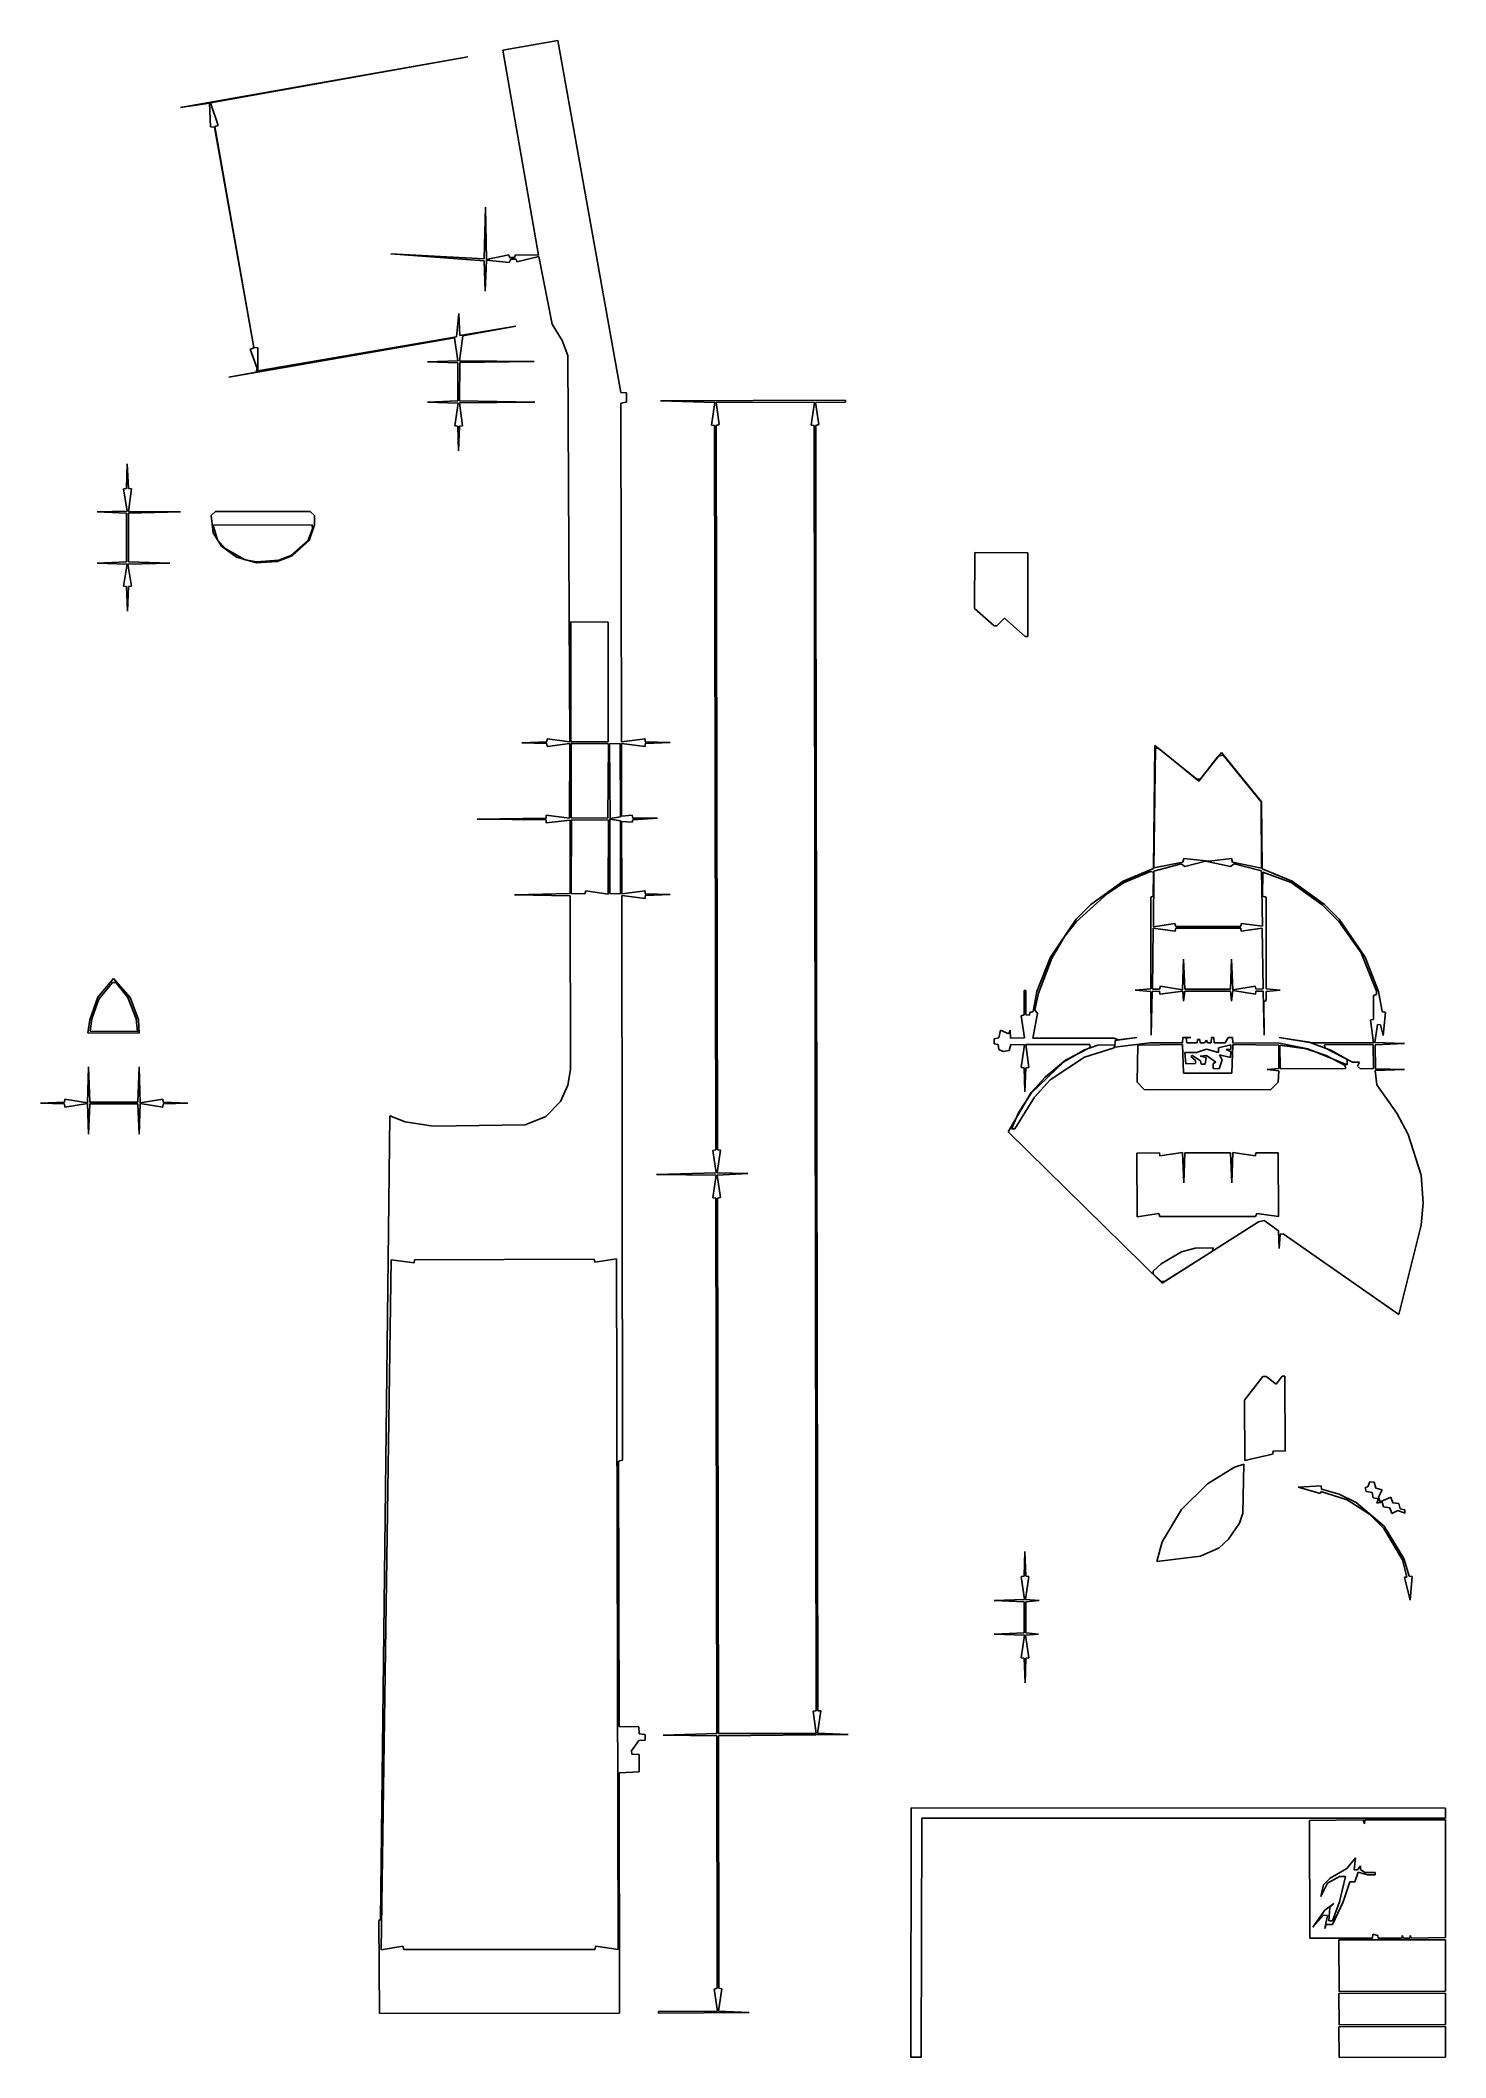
# Model space of a CAD drawing. Extents: x 21 to 199, y 9 to 265.
import ezdxf

# ---------------------------------------------------------------- set-up
doc = ezdxf.new("R2010")
doc.units = 0

msp = doc.modelspace()

# ---------------------------------------------------------------- linework, layer by layer
at = {"layer": 'BRACING'}
for p, q in [((86.4, 264.88), (79.46, 263.65)), ((79.46, 263.65), (83.95, 237.66)), ((94.4, 220.3), (86.4, 264.88)), ((77.26, 243.76), (77.09, 237.19)), ((77.39, 237.11), (77.26, 243.76)), ((77.09, 237.19), (65.28, 237.83)), ((65.28, 237.83), (77.09, 236.94)), ((80.22, 237.7), (77.39, 237.11)), ((80.31, 237.36), (80.22, 237.7)), ((81.07, 237.7), (80.94, 237.36)), ((83.95, 237.66), (81.07, 237.7)), ((77.09, 236.94), (77.22, 233.13)), ((77.22, 233.13), (77.39, 237.02)), ((77.39, 237.02), (80.26, 236.73)), ((80.26, 236.73), (80.48, 237.15)), ((80.94, 237.36), (80.31, 237.36)), ((80.48, 237.15), (81.15, 237.15)), ((81.15, 237.15), (81.24, 236.81)), ((81.24, 236.81), (83.99, 237.49)), ((83.99, 237.49), (85.68, 228.94)), ((85.68, 228.94), (86.95, 226.86)), ((86.95, 226.86), (87.67, 224.96)), ((87.67, 224.96), (87.93, 176.02)), ((95.12, 220.22), (94.4, 220.3)), ((95.12, 219.07), (95.12, 220.22)), ((94.4, 218.95), (95.12, 219.07)), ((94.49, 176.02), (94.4, 218.95)), ((122.81, 219.29), (99.4, 219.24)), ((99.4, 219.24), (106.3, 219.03)), ((106.3, 219.03), (105.88, 216.15)), ((106.47, 219.07), (118.91, 219.03)), ((106.85, 216.24), (106.47, 219.07)), ((118.91, 219.03), (118.49, 216.15)), ((119.04, 219.03), (122.81, 219.07)), ((119.46, 216.24), (119.04, 219.03)), ((122.81, 219.07), (122.81, 219.29)), ((105.88, 216.15), (106.26, 216.11)), ((106.26, 216.11), (106.43, 124.38)), ((106.47, 216.11), (106.85, 216.24)), ((106.64, 124.38), (106.47, 216.11)), ((118.49, 216.15), (118.87, 216.11)), ((118.87, 216.11), (119.13, 53.34)), ((119.08, 216.11), (119.46, 216.24)), ((119.08, 198.63), (119.08, 216.11)), ((119.34, 53.34), (119.08, 198.63)), ((85.05, 176.4), (85.01, 176.02)), ((87.93, 176.02), (85.05, 176.4)), ((97.45, 176.4), (94.49, 176.02)), ((97.49, 176.02), (97.45, 176.4)), ((85.01, 176.02), (81.87, 175.9)), ((81.87, 175.9), (85.01, 175.81)), ((85.01, 175.81), (85.05, 175.43)), ((85.05, 175.43), (87.93, 175.81)), ((87.93, 175.81), (87.88, 166.37)), ((94.49, 166.62), (94.49, 175.81)), ((94.49, 175.81), (97.45, 175.43)), ((97.45, 175.43), (97.49, 175.81)), ((100.63, 175.94), (97.49, 176.02)), ((97.49, 175.81), (100.63, 175.94)), ((84.92, 166.37), (76.2, 166.24)), ((76.2, 166.24), (84.92, 166.16)), ((84.96, 166.75), (84.92, 166.37)), ((84.92, 166.16), (84.96, 165.78)), ((87.88, 166.37), (84.96, 166.75)), ((84.96, 165.78), (87.97, 166.12)), ((87.97, 166.12), (87.97, 156.85)), ((95.84, 166.75), (94.49, 166.62)), ((95.89, 166.37), (95.84, 166.75)), ((95.84, 165.86), (95.89, 166.16)), ((95.89, 166.16), (99.02, 166.37)), ((99.02, 166.37), (95.89, 166.37)), ((94.53, 156.8), (94.49, 165.95)), ((94.49, 165.95), (95.84, 165.86)), ((87.97, 156.85), (80.94, 156.68)), ((80.94, 156.68), (87.97, 156.55)), ((87.97, 156.55), (88.01, 134.54)), ((97.45, 157.18), (94.53, 156.8)), ((94.61, 85.05), (94.53, 156.59)), ((94.53, 156.59), (97.45, 156.21)), ((97.49, 156.8), (97.45, 157.18)), ((97.45, 156.21), (97.49, 156.59)), ((100.63, 156.72), (97.49, 156.8)), ((97.49, 156.59), (100.63, 156.72)), ((88.01, 134.54), (87.67, 132.55)), ((86.74, 130.51), (84.88, 128.61)), ((87.67, 132.55), (86.74, 130.51)), ((65.15, 128.69), (63.97, 26.88)), ((67.1, 127.93), (65.15, 128.69)), ((70.65, 127.38), (67.1, 127.93)), ((84.88, 128.61), (82.3, 127.55)), ((82.3, 127.55), (70.65, 127.38)), ((106.43, 124.38), (106.04, 124.29)), ((106.04, 124.29), (106.47, 121.45)), ((106.6, 121.45), (107.02, 124.33)), ((107.02, 124.33), (106.64, 124.38)), ((106.47, 121.45), (98.89, 121.24)), ((98.89, 121.24), (106.47, 121.16)), ((106.47, 121.16), (106.04, 118.28)), ((110.45, 121.37), (106.6, 121.45)), ((106.6, 121.16), (110.45, 121.37)), ((107.02, 118.32), (106.6, 121.16)), ((106.04, 118.28), (106.43, 118.24)), ((106.43, 118.24), (106.55, 50.46)), ((106.64, 118.24), (107.02, 118.32)), ((106.76, 50.46), (106.64, 118.24)), ((94.11, 84.92), (94.61, 85.05)), ((94.19, 51.35), (94.11, 84.92)), ((96.65, 51.31), (94.19, 51.35)), ((96.73, 50.42), (96.65, 51.31)), ((119.13, 53.34), (118.75, 53.26)), ((118.75, 53.26), (119.13, 50.46)), ((119.3, 50.5), (119.72, 53.3)), ((119.72, 53.3), (119.34, 53.34)), ((95.76, 48.26), (96.69, 49.57)), ((96.69, 49.57), (97.49, 49.61)), ((97.49, 50.33), (96.73, 50.42)), ((97.49, 49.61), (97.49, 50.33)), ((106.55, 50.46), (99.74, 50.25)), ((99.74, 50.25), (106.55, 50.17)), ((106.55, 50.17), (106.6, 18.2)), ((119.13, 50.46), (106.76, 50.46)), ((106.76, 50.17), (123.15, 50.33)), ((106.81, 18.2), (106.76, 50.17)), ((123.15, 50.33), (119.3, 50.5)), ((95.8, 47.84), (95.76, 48.26)), ((96.73, 47.79), (95.8, 47.84)), ((96.73, 45.59), (96.73, 47.79)), ((94.19, 45.47), (96.73, 45.59)), ((94.23, 15.03), (94.19, 45.47)), ((63.97, 26.88), (63.75, 26.75)), ((63.75, 26.75), (63.84, 14.99)), ((106.6, 18.2), (106.21, 18.08)), ((106.21, 18.08), (106.64, 15.28)), ((106.76, 15.28), (107.19, 18.12)), ((107.19, 18.12), (106.81, 18.2)), ((63.84, 14.99), (94.23, 15.03)), ((106.64, 15.28), (99.14, 15.24)), ((99.14, 15.24), (99.14, 15.03)), ((99.14, 15.03), (110.62, 15.11)), ((110.62, 15.11), (106.76, 15.28))]:
    msp.add_line(p, q, dxfattribs=at)
at = {"layer": 'BRIDGE_ROUTE'}
for p, q in [((131.11, 9.44), (131.15, 41.02)), ((131.15, 41.02), (198.8, 40.98)), ((198.8, 40.98), (198.76, 39.71)), ((132.5, 39.71), (132.42, 9.44)), ((198.76, 39.71), (132.5, 39.71)), ((132.42, 9.44), (131.11, 9.44))]:
    msp.add_line(p, q, dxfattribs=at)
at = {"layer": 'JACK_ROUTE'}
for p, q in [((75.01, 262.81), (38.65, 256.37)), ((42.46, 256.96), (75.01, 262.81)), ((38.65, 256.37), (42.33, 256.92)), ((42.33, 256.92), (42.46, 253.92)), ((43.43, 254.08), (42.46, 256.96)), ((42.46, 253.92), (42.97, 253.87)), ((42.97, 253.87), (47.88, 226.23)), ((43.01, 253.96), (43.43, 254.08)), ((47.92, 225.98), (43.01, 253.96)), ((73.87, 230.29), (73.58, 227.33)), ((74, 227.5), (73.87, 230.29)), ((73.96, 224.28), (74.38, 227.46)), ((81.11, 228.68), (74, 227.5)), ((74.38, 227.46), (81.11, 228.68)), ((44.75, 222.21), (73.32, 227.2)), ((47.88, 225.89), (47.46, 225.76)), ((47.46, 225.76), (48.34, 223.31)), ((47.88, 226.23), (47.88, 225.89)), ((48.43, 225.93), (47.92, 225.98)), ((73.58, 227.33), (48.43, 223.01)), ((48.43, 223.01), (48.43, 225.93)), ((73.32, 227.2), (73.74, 224.28)), ((48.22, 222.84), (44.75, 222.21)), ((48.34, 223.31), (48.22, 222.84)), ((73.74, 224.28), (69.93, 224.15)), ((69.93, 224.15), (73.74, 224.03)), ((73.74, 224.03), (73.74, 219.24)), ((83.44, 224.2), (73.96, 224.28)), ((73.96, 219.24), (74, 224.07)), ((74, 224.07), (83.44, 224.2)), ((73.74, 219.24), (69.93, 219.07)), ((69.93, 219.07), (73.79, 218.95)), ((73.79, 218.95), (73.36, 216.07)), ((83.52, 219.07), (73.96, 219.24)), ((73.96, 218.99), (83.52, 219.07)), ((74.34, 216.07), (73.96, 218.99)), ((73.36, 216.07), (73.74, 216.03)), ((73.74, 216.03), (73.83, 212.89)), ((73.83, 212.89), (73.96, 216.03)), ((73.96, 216.03), (74.34, 216.07)), ((158.12, 158.24), (161.42, 159.6)), ((161.42, 159.6), (161.8, 159.55)), ((161.8, 159.55), (161.76, 156.51)), ((175.6, 156.51), (175.64, 159.55)), ((175.64, 159.55), (179.24, 158.24)), ((152.02, 153.25), (156, 156.85)), ((156, 156.85), (158.12, 158.24)), ((161.76, 156.51), (161.46, 156.38)), ((161.46, 156.38), (161.46, 144.74)), ((176.06, 156.38), (175.6, 156.51)), ((176.06, 144.74), (176.06, 156.38)), ((179.24, 158.24), (183.18, 155.41)), ((183.18, 155.41), (185.34, 153.25)), ((148.93, 148.63), (150.58, 151.43)), ((150.58, 151.43), (152.02, 153.25)), ((185.34, 153.25), (188.09, 149.31)), ((147.24, 144.23), (148.93, 148.63)), ((188.09, 149.31), (190.03, 144.48)), ((146.81, 142.11), (147.24, 144.23)), ((161.46, 144.74), (159.51, 144.57)), ((159.51, 144.57), (161.46, 144.44)), ((161.46, 144.44), (161.54, 138.9)), ((161.54, 138.9), (161.67, 144.44)), ((161.67, 144.44), (162.56, 144.48)), ((162.56, 144.48), (162.64, 144.1)), ((162.64, 144.1), (165.52, 144.48)), ((165.52, 144.48), (165.61, 143.21)), ((165.61, 143.21), (165.78, 144.48)), ((165.78, 144.48), (171.58, 144.48)), ((171.58, 144.48), (171.7, 143.21)), ((171.7, 143.21), (171.87, 144.53)), ((171.87, 144.53), (174.71, 144.1)), ((174.71, 144.1), (174.79, 144.48)), ((174.79, 144.48), (175.68, 144.48)), ((175.68, 144.48), (175.81, 138.9)), ((175.77, 143.17), (176.06, 143.3)), ((175.81, 138.9), (175.77, 143.17)), ((177.84, 144.61), (176.06, 144.74)), ((176.06, 144.44), (177.84, 144.61)), ((176.06, 143.3), (176.06, 144.44)), ((190.03, 144.06), (189.65, 143.93)), ((189.65, 143.93), (189.65, 140.89)), ((190.03, 144.48), (190.03, 144.06)), ((146.56, 138.51), (147.15, 141.65)), ((147.15, 141.65), (146.81, 142.11)), ((189.65, 140.89), (189.27, 140.84)), ((189.27, 140.84), (189.65, 137.92)), ((156.85, 138.51), (146.56, 138.51)), ((157.35, 138.3), (156.85, 138.51)), ((156.93, 137.37), (156.97, 138.22)), ((156.97, 138.22), (159.72, 138.6)), ((159.72, 138.6), (157.35, 138.3)), ((165.52, 138.6), (165.48, 137.92)), ((166.54, 138.6), (165.52, 138.6)), ((165.95, 138.51), (166.54, 138.6)), ((166.03, 137.92), (165.95, 138.51)), ((167.39, 138.35), (167.34, 137.92)), ((167.68, 138.35), (167.39, 138.35)), ((167.72, 137.92), (167.68, 138.35)), ((168.53, 138.26), (168.27, 137.92)), ((168.66, 137.92), (168.53, 138.26)), ((169.16, 138.6), (169.12, 137.92)), ((169.46, 138.6), (169.16, 138.6)), ((169.5, 137.92), (169.46, 138.6)), ((171.28, 138.6), (170.9, 137.92)), ((171.83, 138.6), (171.28, 138.6)), ((171.87, 137.92), (171.83, 138.6)), ((181.82, 137.92), (177.72, 138.6)), ((177.72, 138.6), (181.53, 138.01)), ((181.53, 138.01), (184.36, 136.95)), ((161.37, 137.92), (156.93, 137.37)), ((165.48, 137.92), (161.37, 137.92)), ((167.34, 137.92), (166.03, 137.92)), ((168.27, 137.92), (167.72, 137.92)), ((169.12, 137.92), (168.66, 137.92)), ((170.9, 137.92), (169.5, 137.92)), ((177.76, 137.88), (171.87, 137.92)), ((181.36, 137.16), (177.76, 137.88)), ((186.35, 135.13), (181.36, 137.16)), ((189.65, 137.92), (181.82, 137.92)), ((184.36, 136.95), (186.35, 135.81)), ((186.35, 135.81), (186.35, 135.13))]:
    msp.add_line(p, q, dxfattribs=at)
at = {"layer": 'NECK_POCKET'}
for p, q in [((161.97, 175.56), (161.8, 159.98)), ((167.3, 171.32), (161.97, 175.56)), ((170.43, 174.71), (167.77, 171.37)), ((175.47, 168.44), (170.43, 174.71)), ((167.77, 171.37), (167.3, 171.32)), ((175.56, 159.94), (175.47, 168.44)), ((157.99, 158.41), (153.88, 155.45)), ((161.8, 159.98), (157.99, 158.41)), ((179.37, 158.41), (175.56, 159.94)), ((183.47, 155.45), (179.37, 158.41)), ((152.02, 153.59), (148.76, 148.76)), ((153.88, 155.45), (152.02, 153.59)), ((185.34, 153.59), (183.47, 155.45)), ((188.6, 148.76), (185.34, 153.59)), ((148.76, 148.76), (147.07, 144.4)), ((190.29, 144.4), (188.6, 148.76)), ((145.67, 144.53), (145.46, 144.53)), ((145.46, 144.53), (145.46, 141.48)), ((145.67, 141.48), (145.67, 144.53)), ((147.07, 144.4), (146.6, 141.9)), ((190.75, 141.9), (190.29, 144.4)), ((145.46, 141.48), (145.08, 141.35)), ((145.08, 141.35), (145.5, 138.56)), ((146.13, 141.44), (145.67, 141.48)), ((146.18, 141.77), (146.13, 141.44)), ((146.6, 141.9), (146.18, 141.77)), ((191.18, 141.77), (190.75, 141.9)), ((190.88, 138.85), (191.18, 141.77)), ((142.24, 138.56), (141.65, 138.43)), ((141.65, 138.43), (141.65, 137.79)), ((142.45, 139.53), (142.24, 138.56)), ((143.51, 139.07), (142.45, 139.53)), ((143.68, 139.53), (143.51, 139.07)), ((143.72, 138.51), (143.68, 139.53)), ((145.5, 138.56), (143.72, 138.51)), ((189.82, 137.96), (190.16, 140.25)), ((193.59, 137.84), (189.82, 137.96)), ((190.16, 140.25), (190.54, 140.21)), ((190.54, 140.21), (190.88, 138.85)), ((141.65, 137.79), (142.16, 137.71)), ((142.16, 137.71), (142.24, 137.08)), ((142.24, 137.08), (142.79, 136.82)), ((142.79, 136.82), (143.55, 136.95)), ((143.55, 136.95), (143.76, 137.71)), ((143.76, 137.71), (145.5, 137.67)), ((145.5, 137.67), (145.08, 134.79)), ((146.05, 134.79), (145.67, 137.71)), ((145.67, 137.71), (153.75, 137.71)), ((150.66, 135.72), (148.12, 133.56)), ((153.8, 137.33), (150.66, 135.72)), ((153.75, 137.71), (153.8, 137.33)), ((189.87, 137.67), (193.59, 137.84)), ((189.91, 134.62), (189.87, 137.67)), ((145.08, 134.79), (145.46, 134.75)), ((145.46, 134.75), (145.54, 131.7)), ((145.54, 131.7), (145.67, 134.75)), ((145.67, 134.75), (146.05, 134.79)), ((148.12, 133.56), (146.35, 131.61)), ((189.87, 134.41), (193.59, 134.54)), ((190.08, 132.59), (189.87, 134.41)), ((193.59, 134.54), (189.91, 134.62)), ((146.35, 131.61), (143.43, 126.66)), ((192.62, 129.03), (190.08, 132.59)), ((194.06, 126.32), (192.62, 129.03)), ((143.43, 126.66), (162.9, 107.48)), ((195.71, 121.16), (194.06, 126.32)), ((195.96, 117.64), (195.71, 121.16)), ((195.71, 114.81), (195.96, 117.64)), ((162.9, 107.48), (175.13, 115.23)), ((175.13, 115.23), (175.81, 115.4)), ((175.81, 115.4), (177.63, 114.09)), ((177.63, 114.09), (177.72, 111.89)), ((177.72, 111.89), (177.84, 113.67)), ((177.84, 113.67), (178.22, 113.71)), ((178.22, 113.71), (192.87, 103.5)), ((192.87, 103.5), (195.71, 114.81))]:
    msp.add_line(p, q, dxfattribs=at)
at = {"layer": 'PICKUP_ROUTE'}
for p, q in [((64.05, 23.07), (65.32, 110.45)), ((65.32, 110.45), (68.24, 110.07)), ((68.24, 110.07), (68.28, 110.45)), ((68.28, 110.45), (91.02, 110.53)), ((91.02, 110.53), (91.1, 110.15)), ((91.1, 110.15), (93.85, 110.57)), ((93.85, 110.57), (94.06, 23.11)), ((66.8, 23.5), (64.05, 23.07)), ((66.93, 23.11), (66.8, 23.5)), ((91.1, 23.11), (66.93, 23.11)), ((91.23, 23.5), (91.1, 23.11)), ((94.06, 23.11), (91.23, 23.5))]:
    msp.add_line(p, q, dxfattribs=at)
at = {"layer": 'SMALL_FEATURE'}
for p, q in [((31.92, 211.24), (31.83, 208.11)), ((32.05, 208.11), (31.92, 211.24)), ((31.83, 208.11), (31.45, 208.07)), ((31.45, 208.07), (31.88, 205.27)), ((32.43, 208.07), (32.05, 208.11)), ((32.05, 205.23), (32.43, 208.07)), ((31.88, 205.27), (28.11, 205.15)), ((28.11, 205.15), (31.83, 204.98)), ((31.83, 204.98), (31.83, 198.84)), ((38.65, 205.15), (32.05, 205.23)), ((32.05, 204.98), (38.65, 205.15)), ((32.05, 198.84), (32.05, 204.98)), ((43.1, 205.19), (42.54, 204.72)), ((42.54, 204.72), (42.8, 202.52)), ((55.08, 205.19), (43.1, 205.19)), ((55.63, 204.72), (55.08, 205.19)), ((55.63, 203.54), (55.63, 204.72)), ((42.8, 203.5), (55.33, 203.54)), ((43.35, 201.59), (42.8, 203.5)), ((42.8, 202.52), (43.86, 200.83)), ((55.37, 203.03), (54.82, 201.59)), ((54.95, 201.55), (55.63, 203.54)), ((55.33, 203.54), (55.37, 203.03)), ((44.37, 200.49), (43.35, 201.59)), ((43.86, 200.83), (45.72, 199.43)), ((46.82, 199.09), (44.37, 200.49)), ((45.72, 199.43), (48.26, 198.71)), ((50.88, 198.88), (52.79, 199.6)), ((52.62, 199.64), (51.1, 199.05)), ((54.82, 201.59), (52.62, 199.64)), ((52.79, 199.6), (54.95, 201.55)), ((139.15, 192.91), (139.19, 200.02)), ((139.19, 200.02), (145.92, 199.98)), ((145.92, 199.98), (145.92, 189.36)), ((31.83, 198.84), (28.11, 198.67)), ((28.11, 198.67), (31.88, 198.54)), ((31.88, 198.54), (31.45, 195.75)), ((32, 198.54), (37.3, 198.67)), ((32.43, 195.75), (32, 198.54)), ((37.3, 198.67), (32.05, 198.84)), ((48.26, 198.84), (46.82, 199.09)), ((51.1, 199.05), (48.26, 198.84)), ((48.26, 198.71), (50.88, 198.88)), ((31.45, 195.75), (31.83, 195.71)), ((31.83, 195.71), (31.96, 192.57)), ((31.96, 192.57), (32.05, 195.71)), ((32.05, 195.71), (32.43, 195.75)), ((141.65, 190.71), (139.15, 192.91)), ((142.96, 191.69), (141.99, 190.71)), ((145.58, 189.36), (142.96, 191.69)), ((88.05, 191.22), (92.79, 191.18)), ((88.05, 176.06), (88.05, 191.22)), ((92.79, 191.18), (92.79, 176.02)), ((141.99, 190.71), (141.65, 190.71)), ((145.92, 189.36), (145.58, 189.36)), ((92.79, 176.02), (88.05, 176.06)), ((88.1, 175.81), (92.84, 175.77)), ((88.1, 166.41), (88.1, 175.81)), ((92.84, 175.77), (92.75, 166.37)), ((92.96, 175.77), (94.32, 175.81)), ((93.05, 166.33), (92.96, 175.77)), ((94.32, 175.81), (94.36, 166.54)), ((161.84, 160.1), (162.05, 175.22)), ((162.05, 175.22), (162.48, 175.18)), ((162.48, 175.18), (167.56, 171.07)), ((167.56, 171.07), (170.01, 174.24)), ((170.01, 174.24), (170.65, 174.37)), ((170.65, 174.37), (175.43, 168.44)), ((92.75, 166.37), (88.1, 166.41)), ((88.1, 156.85), (88.14, 166.16)), ((88.14, 166.16), (92.84, 166.12)), ((92.84, 166.12), (92.79, 156.76)), ((93.01, 166.24), (94.36, 166.03)), ((93.01, 156.85), (93.01, 166.24)), ((94.36, 166.54), (93.05, 166.33)), ((175.43, 168.44), (175.47, 160.06)), ((94.36, 166.03), (94.36, 156.8)), ((165.65, 161.25), (165.52, 160.82)), ((168.87, 160.91), (165.65, 161.25)), ((171.7, 161.25), (168.87, 160.91)), ((171.83, 160.82), (171.7, 161.25)), ((161.8, 152.61), (161.84, 159.68)), ((165.52, 160.82), (161.84, 160.1)), ((161.84, 159.68), (165.31, 160.61)), ((165.31, 160.61), (165.78, 160.27)), ((165.78, 160.27), (168.4, 160.91)), ((168.4, 160.91), (171.58, 160.27)), ((171.58, 160.27), (172.04, 160.61)), ((175.47, 160.06), (171.83, 160.82)), ((172.04, 160.61), (175.47, 159.72)), ((175.47, 159.72), (175.6, 152.7)), ((89.83, 156.8), (88.1, 156.85)), ((89.96, 157.18), (89.83, 156.8)), ((92.79, 156.76), (89.96, 157.18)), ((94.36, 156.8), (93.01, 156.85)), ((161.71, 144.7), (161.76, 152.44)), ((161.76, 152.44), (164.55, 152.06)), ((164.51, 153.04), (161.8, 152.61)), ((164.63, 152.65), (164.51, 153.04)), ((164.55, 152.06), (164.63, 152.44)), ((172.89, 152.65), (164.63, 152.65)), ((164.63, 152.44), (172.89, 152.44)), ((172.93, 153.04), (172.89, 152.65)), ((172.89, 152.44), (172.93, 152.06)), ((175.6, 152.7), (172.93, 153.04)), ((172.93, 152.06), (175.56, 152.44)), ((175.56, 152.44), (175.68, 144.74)), ((165.61, 148.51), (165.48, 144.65)), ((165.78, 144.7), (165.61, 148.51)), ((171.7, 148.51), (171.58, 144.7)), ((171.87, 144.65), (171.7, 148.51)), ((30.18, 146.05), (28.19, 143.72)), ((32.26, 143.64), (30.18, 146.05)), ((28.19, 143.72), (27.18, 140.84)), ((27.43, 140.97), (28.32, 143.47)), ((28.32, 143.47), (30.06, 145.58)), ((30.06, 145.58), (30.48, 145.54)), ((30.48, 145.54), (32, 143.64)), ((32, 143.64), (33.06, 140.97)), ((33.32, 140.84), (32.26, 143.64)), ((162.56, 144.7), (161.71, 144.7)), ((162.69, 145.08), (162.56, 144.7)), ((165.48, 144.65), (162.69, 145.08)), ((171.58, 144.7), (165.78, 144.7)), ((174.67, 145.08), (171.87, 144.65)), ((174.79, 144.7), (174.67, 145.08)), ((175.68, 144.74), (174.79, 144.7)), ((27.18, 140.84), (26.92, 139.19)), ((27.22, 139.4), (27.43, 140.97)), ((33.06, 140.97), (33.19, 139.36)), ((33.44, 139.15), (33.32, 140.84)), ((26.92, 139.19), (33.44, 139.15)), ((33.19, 139.36), (27.22, 139.4)), ((146.39, 131.57), (150.45, 135.51)), ((153.08, 136.1), (148.72, 133.22)), ((150.45, 135.51), (153.08, 137.03)), ((153.08, 137.03), (154.77, 137.63)), ((156.85, 137.29), (153.08, 136.1)), ((154.77, 137.63), (156.89, 137.67)), ((156.89, 137.67), (156.85, 137.29)), ((159.77, 132.93), (159.85, 137.63)), ((159.85, 137.63), (165.48, 137.71)), ((165.48, 137.71), (165.61, 134.07)), ((165.9, 135.26), (165.78, 136.69)), ((165.78, 136.69), (167.26, 136.69)), ((166.75, 136.31), (166.54, 136.19)), ((166.54, 136.19), (167.13, 135.68)), ((167.77, 135.64), (166.75, 136.31)), ((167.13, 135.68), (167.13, 135.3)), ((167.26, 136.69), (168.53, 137.12)), ((168.53, 136.31), (167.72, 136.23)), ((167.72, 136.23), (168.49, 136.06)), ((167.85, 135.21), (167.77, 135.64)), ((168.49, 136.06), (168.36, 135.21)), ((168.53, 137.12), (170.05, 136.69)), ((169.71, 135.47), (168.53, 136.31)), ((169.38, 135.3), (169.71, 135.47)), ((170.05, 137.29), (171.62, 137.67)), ((170.05, 136.69), (170.05, 137.29)), ((170.52, 135.76), (170.14, 134.62)), ((171.58, 136.06), (170.18, 136.4)), ((170.18, 136.4), (170.52, 135.76)), ((171.62, 137.12), (171.03, 137.08)), ((171.03, 137.08), (171.62, 136.82)), ((171.62, 136.82), (171.58, 136.06)), ((171.62, 137.67), (171.62, 137.12)), ((171.75, 134.07), (171.87, 137.71)), ((171.87, 137.71), (177.67, 137.63)), ((177.67, 137.63), (177.67, 134.66)), ((177.8, 137.63), (181.14, 137.16)), ((177.84, 134.62), (177.8, 137.63)), ((181.14, 137.16), (183.68, 136.31)), ((183.47, 137.67), (189.61, 137.71)), ((183.51, 137.29), (183.47, 137.67)), ((186.99, 135.47), (183.51, 137.29)), ((183.68, 136.31), (186.1, 135.04)), ((187.88, 135.47), (186.99, 135.47)), ((187.62, 134.96), (187.88, 135.47)), ((189.61, 137.71), (189.65, 134.66)), ((27.01, 134.87), (26.88, 130.34)), ((27.18, 130.39), (27.01, 134.87)), ((33.4, 134.87), (33.23, 130.39)), ((33.53, 130.34), (33.4, 134.87)), ((148.72, 133.22), (146.77, 131.02)), ((160.65, 132), (159.77, 132.93)), ((165.61, 134.07), (171.75, 134.07)), ((167.13, 135.3), (165.9, 135.26)), ((168.36, 135.21), (167.85, 135.21)), ((169.38, 134.66), (169.38, 135.3)), ((170.14, 134.62), (169.38, 134.66)), ((177.67, 134.66), (176.19, 134.54)), ((176.19, 134.54), (177.67, 134.37)), ((177.59, 132.93), (176.61, 131.95)), ((177.67, 134.37), (177.59, 132.93)), ((186.14, 134.66), (177.84, 134.62)), ((186.1, 135.04), (186.14, 134.66)), ((188.04, 134.62), (187.62, 134.96)), ((189.65, 134.66), (188.04, 134.62)), ((23.96, 130.39), (20.91, 130.3)), ((20.91, 130.3), (23.96, 130.18)), ((24, 130.77), (23.96, 130.39)), ((26.88, 130.34), (24, 130.77)), ((33.23, 130.39), (27.18, 130.39)), ((36.41, 130.77), (33.53, 130.34)), ((36.45, 130.39), (36.41, 130.77)), ((39.58, 130.26), (36.45, 130.39)), ((146.77, 131.02), (144.27, 127.04)), ((144.78, 129.12), (146.39, 131.57)), ((176.61, 131.95), (160.65, 132)), ((23.96, 130.18), (24, 129.79)), ((24, 129.79), (26.88, 130.22)), ((26.88, 130.22), (27.01, 126.36)), ((27.01, 126.36), (27.18, 130.18)), ((27.18, 130.18), (33.23, 130.18)), ((33.23, 130.18), (33.4, 126.36)), ((33.4, 126.36), (33.53, 130.22)), ((33.53, 130.22), (36.41, 129.79)), ((36.41, 129.79), (36.45, 130.18)), ((36.45, 130.18), (39.58, 130.26)), ((143.85, 127.04), (144.78, 129.12)), ((144.27, 127.04), (143.85, 127.04)), ((159.72, 123.95), (162.56, 123.99)), ((159.77, 115.87), (159.72, 123.95)), ((162.56, 123.99), (162.64, 123.61)), ((162.64, 123.61), (165.48, 124.04)), ((165.48, 124.04), (165.65, 120.18)), ((165.65, 120.18), (165.78, 123.99)), ((165.78, 123.99), (171.58, 123.99)), ((171.58, 123.99), (171.75, 120.18)), ((171.75, 120.18), (171.87, 124.04)), ((171.87, 124.04), (174.71, 123.61)), ((174.71, 123.61), (174.79, 123.99)), ((174.79, 123.99), (177.59, 123.99)), ((177.59, 123.99), (177.63, 115.91)), ((162.48, 116.29), (159.77, 115.87)), ((162.6, 115.91), (162.48, 116.29)), ((174.75, 115.91), (162.6, 115.91)), ((174.88, 116.29), (174.75, 115.91)), ((177.63, 115.91), (174.88, 116.29)), ((161.76, 109.01), (162.77, 109.94)), ((162.77, 109.94), (165.35, 111.46)), ((169.29, 111.55), (163.2, 107.7)), ((165.35, 111.46), (167.09, 111.93)), ((167.09, 111.93), (169.38, 111.97)), ((169.38, 111.97), (169.29, 111.55)), ((161.76, 108.67), (161.76, 109.01)), ((162.77, 107.7), (161.76, 108.67)), ((163.2, 107.7), (162.77, 107.7)), ((173.35, 92.67), (175.64, 95.67)), ((175.64, 95.67), (176.06, 95.67)), ((176.06, 95.67), (177.33, 94.7)), ((177.33, 94.7), (178.1, 95.72)), ((178.1, 95.72), (178.43, 95.72)), ((178.43, 95.72), (178.48, 86.19)), ((173.4, 85.01), (173.35, 92.67)), ((172.09, 84.16), (173.27, 84.54)), ((173.27, 84.54), (173.14, 78.36)), ((176.87, 85.81), (173.4, 85.01)), ((177, 86.23), (176.87, 85.81)), ((178.48, 86.19), (177, 86.23)), ((165.35, 78.82), (168.66, 82.08)), ((168.66, 82.08), (172.09, 84.16)), ((183.05, 81.83), (180.13, 81.66)), ((183.09, 81.41), (183.05, 81.83)), ((189.19, 82.34), (188.93, 81.7)), ((189.74, 82.3), (189.19, 82.34)), ((189.95, 81.53), (189.74, 82.3)), ((180.13, 81.66), (182.96, 80.86)), ((182.96, 80.86), (183.01, 81.11)), ((183.01, 81.11), (186.35, 80.05)), ((185.34, 80.77), (183.09, 81.41)), ((187.49, 79.71), (185.34, 80.77)), ((186.35, 80.05), (189.15, 78.23)), ((191.01, 76.71), (187.49, 79.71)), ((188.93, 81.7), (188.6, 81.62)), ((188.6, 81.62), (188.72, 81.11)), ((188.72, 81.11), (189.48, 80.98)), ((189.48, 80.98), (189.61, 80.31)), ((189.61, 80.31), (190.29, 80.18)), ((190.75, 81.32), (189.95, 81.53)), ((190.29, 80.18), (190.08, 79.63)), ((190.08, 79.63), (190.75, 79.76)), ((190.29, 80.39), (190.75, 81.32)), ((190.5, 79.8), (190.29, 80.39)), ((191.85, 80.39), (190.5, 79.8)), ((190.75, 79.76), (190.92, 79.16)), ((192.11, 79.67), (191.85, 80.39)), ((192.87, 79.59), (192.11, 79.67)), ((193.04, 78.91), (192.87, 79.59)), ((162.9, 74.72), (165.35, 78.82)), ((172.72, 77.09), (171.32, 75.06)), ((173.14, 78.36), (172.72, 77.09)), ((189.15, 78.23), (190.97, 76.41)), ((190.92, 79.16), (191.73, 79.04)), ((193.51, 72.6), (191.01, 76.71)), ((191.73, 79.04), (191.98, 78.32)), ((191.98, 78.32), (192.74, 78.7)), ((192.74, 78.7), (193.63, 78.36)), ((193.63, 78.78), (193.04, 78.91)), ((193.63, 78.36), (193.63, 78.78)), ((162.22, 72.22), (162.9, 74.72)), ((171.32, 75.06), (170.14, 73.96)), ((190.97, 76.41), (193.34, 72.43)), ((145.54, 73.49), (145.46, 70.36)), ((145.67, 70.36), (145.54, 73.49)), ((167.77, 72.9), (162.22, 72.22)), ((170.14, 73.96), (167.77, 72.9)), ((193.34, 72.43), (193.89, 70.27)), ((194.18, 70.36), (193.51, 72.6)), ((145.46, 70.36), (145.08, 70.32)), ((145.08, 70.32), (145.5, 67.44)), ((145.63, 67.44), (146.05, 70.32)), ((146.05, 70.32), (145.67, 70.36)), ((193.89, 70.27), (193.59, 70.23)), ((193.59, 70.23), (194.31, 67.35)), ((194.56, 70.32), (194.18, 70.36)), ((194.31, 67.35), (194.56, 70.32)), ((145.5, 67.44), (141.65, 67.31)), ((141.65, 67.31), (145.46, 67.14)), ((145.46, 67.14), (145.46, 63.2)), ((147.36, 67.31), (145.63, 67.44)), ((145.67, 67.14), (147.36, 67.31)), ((145.67, 63.2), (145.67, 67.14)), ((145.46, 63.2), (141.65, 63.03)), ((141.65, 63.03), (145.5, 62.91)), ((145.5, 62.91), (145.08, 60.03)), ((145.63, 62.91), (147.28, 63.03)), ((146.05, 60.03), (145.63, 62.91)), ((147.28, 63.03), (145.67, 63.2)), ((145.08, 60.03), (145.46, 59.99)), ((145.46, 59.99), (145.58, 56.85)), ((145.58, 56.85), (145.67, 59.99)), ((145.67, 59.99), (146.05, 60.03)), ((181.57, 39.45), (188.34, 39.5)), ((181.61, 24.55), (181.57, 39.45)), ((188.34, 39.5), (188.51, 38.99)), ((188.51, 38.99), (188.55, 39.5)), ((188.55, 39.5), (198.76, 39.5)), ((198.76, 39.5), (198.8, 24.6)), ((186.31, 33.36), (184.19, 32.13)), ((187.37, 34.71), (186.31, 33.36)), ((187.2, 33.19), (187.37, 34.71)), ((188, 33.7), (187.66, 33.19)), ((188, 33.23), (188, 33.7)), ((188.55, 32.85), (188, 33.23)), ((183.01, 29.8), (183.85, 31.5)), ((183.35, 31.28), (183.01, 29.8)), ((184.19, 32.13), (183.35, 31.28)), ((183.85, 31.5), (185.38, 32.34)), ((185.38, 32.34), (186.14, 32.34)), ((186.14, 32.34), (185.38, 29.13)), ((185.84, 29.13), (186.69, 31.67)), ((186.69, 31.67), (187.32, 31.67)), ((187.66, 33.19), (187.2, 33.19)), ((187.32, 31.67), (187.71, 32.89)), ((187.71, 32.89), (188.89, 32.55)), ((189.87, 32.85), (188.55, 32.85)), ((188.89, 32.55), (189.87, 32.55)), ((189.87, 32.55), (189.87, 32.85)), ((184.66, 28.91), (183.51, 28.07)), ((184.02, 26.71), (184.15, 28.41)), ((184.15, 28.41), (184.66, 28.91)), ((185.38, 29.13), (184.49, 26.71)), ((184.49, 26.25), (185.84, 29.13)), ((183.51, 28.07), (181.99, 25.91)), ((181.99, 25.91), (183.35, 27.43)), ((183.35, 27.43), (183.85, 27.39)), ((183.85, 27.39), (183.51, 25.74)), ((183.51, 25.74), (183.68, 26.25)), ((183.68, 26.25), (184.49, 26.25)), ((184.49, 26.71), (184.02, 26.71)), ((189.53, 24.55), (181.61, 24.55)), ((185.29, 24.3), (198.76, 24.34)), ((185.34, 17.78), (185.29, 24.3)), ((189.57, 25.02), (189.53, 24.55)), ((190.2, 24.85), (189.57, 25.02)), ((190.25, 24.55), (190.2, 24.85)), ((193.25, 24.55), (190.25, 24.55)), ((193.29, 24.85), (193.25, 24.55)), ((193.46, 24.55), (193.29, 24.85)), ((194.27, 24.55), (193.46, 24.55)), ((194.31, 24.85), (194.27, 24.55)), ((194.48, 24.55), (194.31, 24.85)), ((198.8, 24.6), (194.48, 24.55)), ((198.76, 24.34), (198.8, 17.82)), ((185.29, 17.53), (198.76, 17.57)), ((185.34, 13.55), (185.29, 17.53)), ((198.8, 17.82), (185.34, 17.78)), ((198.76, 17.57), (198.8, 13.59)), ((185.29, 13.29), (198.76, 13.34)), ((185.34, 9.4), (185.29, 13.29)), ((198.8, 13.59), (185.34, 13.55)), ((198.76, 13.34), (198.8, 9.44)), ((198.8, 9.44), (185.34, 9.4))]:
    msp.add_line(p, q, dxfattribs=at)

doc.saveas('drawing.dxf')
